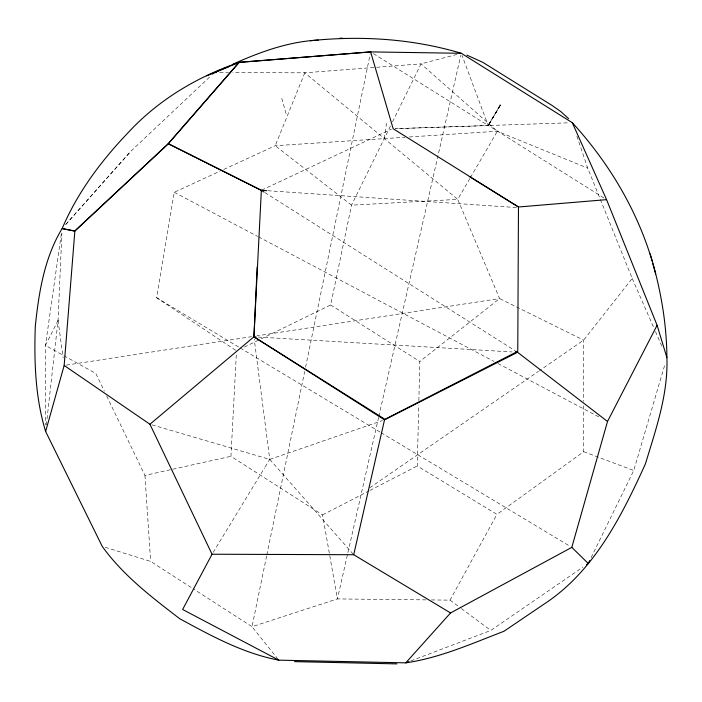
<?xml version="1.0" encoding="UTF-8"?>
<svg xmlns="http://www.w3.org/2000/svg" width="702" height="702" viewBox="0 0 702 702"><rect width="100%" height="100%" fill="white"/><g stroke="black" fill="none" stroke-linecap="round" stroke-linejoin="round"><path stroke-width="0.53" stroke-dasharray="3.51 2.63" d="M583.678 405.765L583.704 451.693L496.919 514.373L417.251 465.961L418.743 405.036M418.857 400.684L419.814 361.512L499.596 298.561L583.643 340.145L583.678 401.386M46.358 424.982L58.055 320.349L61.89 232.95M425.982 599.877L337.416 598.92L322.551 514.917L230.949 456.318L236.337 354.133M61.311 233.994L45.463 345.402L45.621 424.973M384.292 138.627L386.548 123.35M235.609 350.272L156.599 297.683L174.228 192.287L219.787 171.279M58.055 320.402L45.463 345.402L95.832 373.49L104.335 391.128M266.62 555.914L252.018 626.693L278.132 659.327M266.839 554.843L304.686 371.463M305.572 367.172L370.191 54.045M261.021 338.926L330.642 304.984L351.535 205.16L390.566 125.807M378.606 417.4L337.416 598.92L252.018 626.693L193.041 588.706M378.843 416.33L460.749 55.432M591.128 557.599L633.757 470.489L665.057 363.917M392.506 121.867L421.042 63.856L457.055 54.423M431.458 599.938L450.043 600.14L496.919 514.373M469.84 178.562L457.73 199.377L499.596 298.561L256.967 335.837M470.393 177.615L497.358 131.239L421.042 63.856L304.8 72.806L232.766 72.657M489.663 123.148L500.254 105.458M499.464 106.125L488.057 125.535L569.041 122.797M500.201 105.212L488.223 125.535L500.307 105.475M213.171 552.369L264.601 467.804M265.172 466.874L269.735 459.362L254.212 338.978M576.868 136.127L587.749 168.173L632.195 278.448L583.643 340.145L539.417 370.674M286.03 113.584L281.388 96.981M65.716 224.491L130.326 151.737L211.126 75.632M65.795 224.456L130.475 151.737M369.761 487.793L538.513 371.297M410.889 660.898L490.821 630.431L582.844 567.198M322.551 514.917L368.936 490.944M369.901 490.444L417.251 465.961M244.357 347.051L260.047 339.399M261.706 190.154L391.365 129.177M223.745 169.454L275.245 145.709L404.957 137.267M152.036 424.85L269.761 459.406L382.467 420.542M106.695 396.025L144.945 475.394L230.949 456.318M66.33 365.128L251.553 336.67M409.31 136.978L497.358 131.239L587.749 168.173M488.223 125.535L395.349 128.668L488.057 125.535M219.665 72.622L228.396 72.639M258.31 337.065L512.091 351.948M267.804 190.733L516.76 207.581M269.761 459.406L352.983 553.896M105.309 547.306L150.649 561.407L192.12 588.109M583.704 451.693L633.757 470.489M174.228 192.287L257.59 236.381M258.555 236.89L494.103 361.486M497.981 363.539L599.762 417.374M156.599 297.683L239.259 347.393M240.207 347.955L380.168 432.125M381.116 432.686L569.927 546.235M373.411 53.633L488.004 125.395M603.808 197.911L488.127 125.263L461.986 55.326M264.961 192.638L514.785 350.517M330.642 304.984L419.814 361.512M450.043 600.14L460.459 607.871M461.319 608.511L490.821 630.431M632.195 278.448L653.72 327.571M655.475 331.581L662.504 347.622M58.055 320.331L63.145 357.95M144.945 475.394L150.649 561.407M304.8 72.806L275.245 145.709L351.535 205.16L457.73 199.377L304.8 72.806"/><path stroke-width="1.05" d="M650.14 253.834C660.363 287.478 666.672 322.429 666.9 357.643C668.225 393.962 656.072 428.817 645.656 463.039L645.173 464.434C622.042 515.198 595.322 568.55 548.209 601.307L503.922 631.291C471.858 643.532 440.031 657.888 405.765 662.855L278.808 660.161C243.261 653.413 211.17 635.819 179.747 618.725C151.72 597.209 123.017 575.368 102.22 546.349L45.63 431.511C35.354 397.823 34.091 362.293 35.258 327.343L35.425 325.061C38.935 291.813 44.507 257.66 62.083 228.58L74.763 231.09L168.243 143.743L239.215 62.355L370.638 51.895L461.311 53.299L572.306 122.692C608.502 162.241 636.916 209.608 652.176 261.126M257.169 266.988L253.931 336.811L149.93 424.236L64.163 365.461L74.86 230.984L168.383 143.708L261.355 190.347L253.931 336.811L384.529 419.831L517.567 352.272L607.511 421.481L571.805 547.367L450.552 612.943L405.765 662.855L408.845 661.679M450.552 612.943L353.703 554.72L384.529 419.831M45.63 431.511L64.163 365.461M586.451 564.715L588.258 563.478L589.698 560.538M607.511 421.481L657.098 325.28L606.572 199.649L572.306 122.692M149.93 424.236L212.048 554.229L182.634 609.485L278.808 660.161M370.717 51.895L239.066 62.364L168.243 143.743L261.355 190.347M212.557 74.114L214.136 72.622M216.391 72.622L214.207 72.613L238.566 62.575C196.937 76.966 158.362 99.947 128.334 132.441C101.316 160.644 77.527 192.427 62.162 228.545L74.763 231.046M232.924 64.163C259.951 52.045 288.373 41.593 318.234 40.084M206.642 75.842L228.826 66.672M606.572 199.649L518.471 206.993L469.322 176.483M310.381 40.742C360.802 35.433 412.583 38.698 461.311 53.299M339.505 38.338L342.418 38.11M500.017 105.212L500.605 105.475L500.184 105.212M212.048 554.229L353.703 554.72M396.893 663.89L294.498 661.626M256.116 336.942L253.931 336.811L384.959 419.322L517.769 351.307L518.471 206.993L393.173 128.747L370.638 51.895M515.373 352.141L517.567 352.272L515.716 351.105M266.716 190.672L261.249 190.295L264.031 192.058M466.891 55.125L482.853 62.355L552.176 105.519L560.775 111.548L568.655 118.699M571.805 547.367L588.258 563.478M657.098 325.28L666.9 357.643M652.807 263.583L655.668 273.894"/></g></svg>
